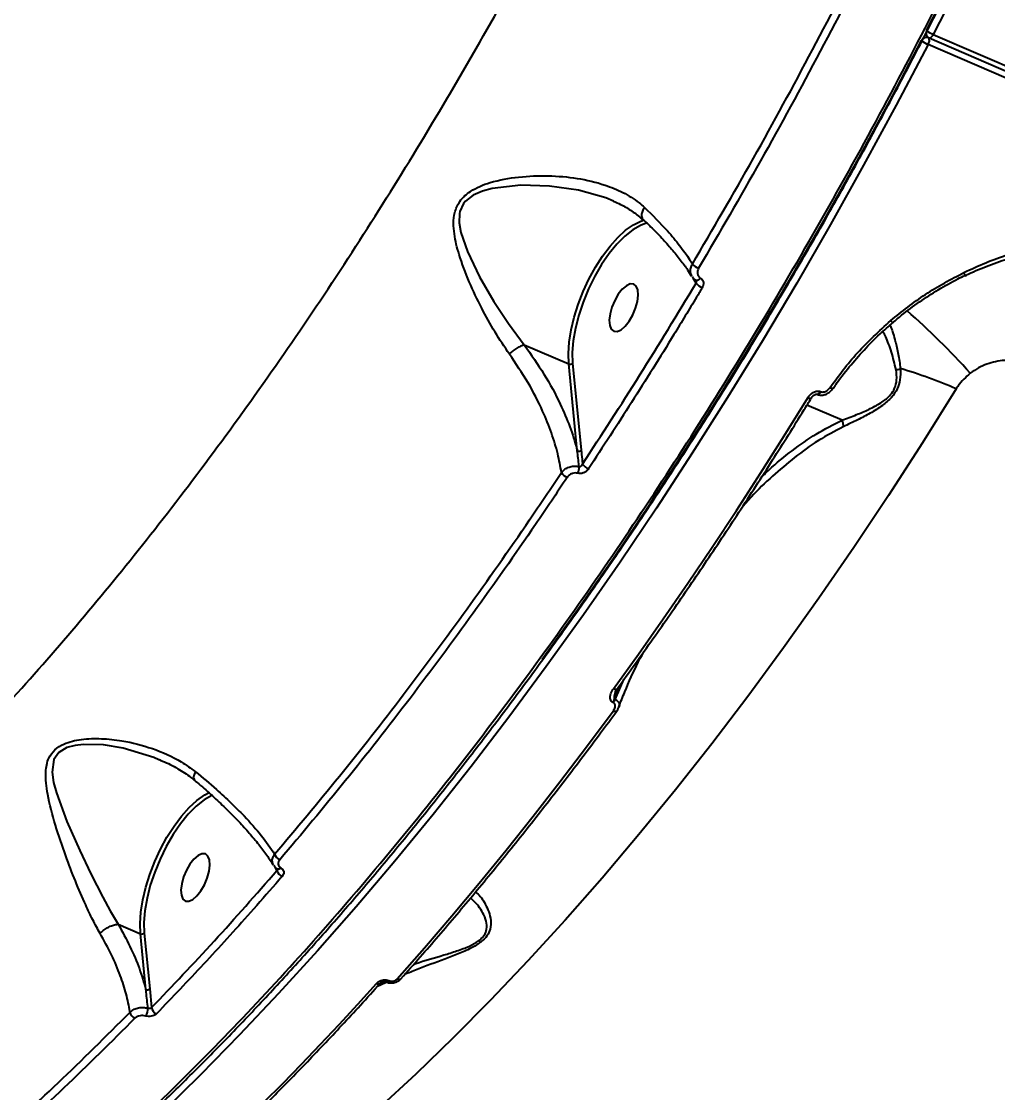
# Model space of a CAD drawing. Header units: millimetres. Extents: x -4153 to 4002, y -5023 to 3197.
# Drawn here: x -782.4 to -611, y -1971.5 to -1783.3 of the extents above; entities that cross this region are included whole.
import ezdxf

# ---------------------------------------------------------------- set-up
doc = ezdxf.new("R2010")
doc.units = ezdxf.units.MM
for name, color, linetype in [('DIKOM_ОБЪЕКТ', 7, 'Continuous'), ('DIKOM_РАЗМЕР_ЗОНА', 7, 'Continuous'), ('DIKOM_РАЗМЕР_ОБЪЕКТА', 7, 'Continuous')]:
    doc.layers.add(name, color=color, linetype=linetype)
doc.styles.add('style1', font='arialbd.ttf', dxfattribs={"width": 0.8})
doc.dimstyles.new('1-50', dxfattribs={"dimtxt": 300, "dimasz": 200, "dimexe": 100, "dimexo": 0, "dimgap": 100, "dimtad": 1, "dimtxsty": 'style1', "dimcen": 200, "dimclrd": 7, "dimclre": 7, "dimclrt": 7, "dimadec": 1, "dimazin": 2, "dimtfac": 1, "dimtmove": 0, "dimatfit": 2, "dimfxl": 0, "dimlwd": 25, "dimlwe": 18, "dimarcsym": 0})

# ---------------------------------------------------------------- blocks, each defined once
blk = doc.blocks.new('*D9')
at = {"layer": 'Defpoints', "color": 0, "transparency": 16777216}
for p in [(2370.19, 1747.32), (-2106.31, -2974.61), (1195.51, -2974.61)]:
    blk.add_point(p, dxfattribs=at)
at = {"layer": 'DIKOM_РАЗМЕР_ОБЪЕКТА', "color": 7, "lineweight": 18, "transparency": 16777216}
for p, q in [((2370.19, 1747.32), (-2206.31, 1747.32)), ((1195.51, -2974.61), (-2206.31, -2974.61))]:
    blk.add_line(p, q, dxfattribs=at)
at = {"layer": 'DIKOM_РАЗМЕР_ОБЪЕКТА', "color": 7, "lineweight": 25, "transparency": 16777216}
blk.add_line((-2106.31, 1547.32), (-2106.31, -2774.61), dxfattribs=at)
at = {"layer": 'DIKOM_РАЗМЕР_ОБЪЕКТА', "color": 7, "transparency": 16777216}
for points in [[(-2139.64, 1547.32), (-2072.98, 1547.32), (-2106.31, 1747.32)], [(-2139.64, -2774.61), (-2072.98, -2774.61), (-2106.31, -2974.61)]]:
    blk.add_solid(points, dxfattribs=at)
at = {"layer": 'DIKOM_РАЗМЕР_ОБЪЕКТА', "color": 7, "transparency": 16777216, "insert": (-2359.48, -612.26), "char_height": 300, "attachment_point": 5, "rotation": 90, "style": 'style1'}
blk.add_mtext('{\\fArial|b0|i0|c204|p34;4700}', dxfattribs=at)
blk = doc.blocks.new('*D10')
at = {"layer": 'Defpoints', "color": 0, "transparency": 16777216}
for p in [(4001.69, -909.96), (-3216.31, -1859.46), (4001.69, -4923)]:
    blk.add_point(p, dxfattribs=at)
at = {"layer": 'DIKOM_РАЗМЕР_ЗОНА', "color": 7, "lineweight": 18, "transparency": 16777216}
for p, q in [((4001.69, -909.96), (4001.69, -5023)), ((-3216.31, -1859.46), (-3216.31, -5023))]:
    blk.add_line(p, q, dxfattribs=at)
at = {"layer": 'DIKOM_РАЗМЕР_ЗОНА', "color": 7, "lineweight": 25, "transparency": 16777216}
blk.add_line((-3016.31, -4923), (3801.69, -4923), dxfattribs=at)
at = {"layer": 'DIKOM_РАЗМЕР_ЗОНА', "color": 7, "transparency": 16777216}
for points in [[(-3016.31, -4889.67), (-3016.31, -4956.33), (-3216.31, -4923)], [(3801.69, -4889.67), (3801.69, -4956.33), (4001.69, -4923)]]:
    blk.add_solid(points, dxfattribs=at)
at = {"layer": 'DIKOM_РАЗМЕР_ЗОНА', "color": 7, "transparency": 16777216, "insert": (392.69, -4669.83), "char_height": 300, "attachment_point": 5, "style": 'style1'}
blk.add_mtext('{\\fArial|b0|i0|c204|p34;7200}', dxfattribs=at)
blk = doc.blocks.new('*D11')
at = {"layer": 'Defpoints', "color": 0, "transparency": 16777216}
for p in [(2631.36, 3197.31), (-3702.81, -4429.79), (2071.05, -4429.79)]:
    blk.add_point(p, dxfattribs=at)
at = {"layer": 'DIKOM_РАЗМЕР_ЗОНА', "color": 7, "lineweight": 18, "transparency": 16777216}
for p, q in [((2631.36, 3197.31), (-3802.81, 3197.31)), ((2071.05, -4429.79), (-3802.81, -4429.79))]:
    blk.add_line(p, q, dxfattribs=at)
at = {"layer": 'DIKOM_РАЗМЕР_ЗОНА', "color": 7, "lineweight": 25, "transparency": 16777216}
blk.add_line((-3702.81, 2997.31), (-3702.81, -4229.79), dxfattribs=at)
at = {"layer": 'DIKOM_РАЗМЕР_ЗОНА', "color": 7, "transparency": 16777216}
for points in [[(-3736.14, 2997.31), (-3669.48, 2997.31), (-3702.81, 3197.31)], [(-3736.14, -4229.79), (-3669.48, -4229.79), (-3702.81, -4429.79)]]:
    blk.add_solid(points, dxfattribs=at)
at = {"layer": 'DIKOM_РАЗМЕР_ЗОНА', "color": 7, "transparency": 16777216, "insert": (-3955.98, -616.24), "char_height": 300, "attachment_point": 5, "rotation": 90, "style": 'style1'}
blk.add_mtext('{\\fArial|b0|i0|c204|p34;7600}', dxfattribs=at)
blk = doc.blocks.new('*D12')
at = {"layer": 'Defpoints', "color": 0, "transparency": 16777216}
for p in [(-1688.31, 690.56), (2486.69, 690.56), (-1688.31, -3442.2)]:
    blk.add_point(p, dxfattribs=at)
at = {"layer": 'DIKOM_РАЗМЕР_ОБЪЕКТА', "color": 7, "lineweight": 18, "transparency": 16777216}
for p, q in [((-1688.31, 690.56), (-1688.31, -3542.2)), ((2486.69, 690.56), (2486.69, -3542.2))]:
    blk.add_line(p, q, dxfattribs=at)
at = {"layer": 'DIKOM_РАЗМЕР_ОБЪЕКТА', "color": 7, "lineweight": 25, "transparency": 16777216}
blk.add_line((2286.69, -3442.2), (-1488.31, -3442.2), dxfattribs=at)
at = {"layer": 'DIKOM_РАЗМЕР_ОБЪЕКТА', "color": 7, "transparency": 16777216}
for points in [[(-1488.31, -3408.87), (-1488.31, -3475.54), (-1688.31, -3442.2)], [(2286.69, -3408.87), (2286.69, -3475.54), (2486.69, -3442.2)]]:
    blk.add_solid(points, dxfattribs=at)
at = {"layer": 'DIKOM_РАЗМЕР_ОБЪЕКТА', "color": 7, "transparency": 16777216, "insert": (399.19, -3189.03), "char_height": 300, "attachment_point": 5, "style": 'style1'}
blk.add_mtext('{\\fArial|b0|i0|c204|p34;4175}', dxfattribs=at)

msp = doc.modelspace()

# ---------------------------------------------------------------- linework, layer by layer
at = {"layer": 'DIKOM_ОБЪЕКТ', "color": 7, "linetype": 'Continuous'}
for p, q in [((-623.437, -1784.895), (-621.282, -1780.679)), ((-623.704, -1785.603), (-623.292, -1785.986)), ((-622.274, -1785.563), (-222.827, -1958.555)), ((-629.344, -1796.191), (-624.345, -1786.656)), ((-223.737, -1960.32), (-623.184, -1787.328)), ((-623.009, -1786.171), (-223.561, -1959.163)), ((-678.229, -1814.964), (-678.458, -1814.864)), ((-672.458, -1818.725), (-672.988, -1818.866)), ((-663.926, -1829.276), (-664.416, -1828.372)), ((-694.097, -1840.076), (-686.301, -1843.452)), ((-684.793, -1858.716), (-686.301, -1843.452)), ((-685.608, -1843.324), (-684.1, -1858.587)), ((-639.882, -1847.75), (-639.887, -1847.759)), ((-642.73, -1848.775), (-642.658, -1848.806)), ((-642.073, -1848.303), (-642, -1848.335)), ((-638.298, -1853.347), (-644.458, -1850.679)), ((-678.149, -1902.406), (-676.592, -1898.882)), ((-677.466, -1900.095), (-678.25, -1902.363)), ((-677.801, -1900.559), (-677.806, -1900.567)), ((-678.25, -1902.363), (-678.149, -1902.406)), ((-678.439, -1902.968), (-678.539, -1902.925)), ((-757.971, -1913.152), (-758.254, -1913.014)), ((-737.534, -1932.459), (-737.925, -1931.737)), ((-765.407, -1941.888), (-761.517, -1943.573)), ((-760.549, -1953.37), (-761.517, -1943.573)), ((-760.825, -1943.444), (-759.857, -1953.242)), ((-759.857, -1953.242), (-759.553, -1956.54)), ((-719.247, -1952.517), (-719.981, -1952.92)), ((-718.371, -1952.117), (-719.247, -1952.517)), ((-718.386, -1952.038), (-718.359, -1952.05)), ((-717.909, -1951.813), (-717.881, -1951.824))]:
    msp.add_line(p, q, dxfattribs=at)
at = {"layer": 'DIKOM_ОБЪЕКТ', "color": 7, "linetype": 'Continuous', "flags": 128}
for points in [[(-573.729, -1674.22), (-577.926, -1685.581), (-582.279, -1696.918), (-586.785, -1708.22), (-591.44, -1719.477), (-596.241, -1730.681), (-601.182, -1741.821), (-606.26, -1752.889), (-611.472, -1763.874), (-616.811, -1774.769), (-622.274, -1785.563)], [(-623.009, -1786.171), (-622.991, -1786.177), (-622.902, -1786.186), (-622.802, -1786.158), (-622.694, -1786.095), (-622.584, -1786.001), (-622.474, -1785.877), (-622.369, -1785.729), (-622.274, -1785.563)], [(-623.184, -1787.328), (-628.786, -1797.993), (-634.501, -1808.539), (-640.325, -1818.955), (-646.254, -1829.235), (-652.281, -1839.367), (-658.402, -1849.345), (-664.612, -1859.16), (-670.905, -1868.803), (-677.277, -1878.267), (-683.721, -1887.543), (-690.233, -1896.624), (-696.807, -1905.501), (-703.437, -1914.168), (-710.118, -1922.618), (-716.845, -1930.842), (-723.611, -1938.834), (-730.41, -1946.588), (-737.238, -1954.097), (-744.088, -1961.354), (-750.955, -1968.354), (-757.833, -1975.09)], [(-690.973, -1895.335), (-684.737, -1886.633), (-678.308, -1877.379), (-671.952, -1867.938), (-665.673, -1858.318), (-659.478, -1848.527), (-653.372, -1838.572), (-647.359, -1828.464), (-641.445, -1818.209), (-635.635, -1807.817), (-629.933, -1797.297), (-629.344, -1796.191)], [(-678.458, -1814.864), (-679.764, -1814.296), (-684.594, -1812.945), (-689.675, -1812.213), (-694.708, -1812.05), (-699.718, -1812.631), (-701.433, -1813.094), (-703.047, -1813.8), (-704.425, -1814.861), (-704.756, -1815.268), (-705.396, -1816.646), (-705.473, -1816.995), (-705.531, -1818.683), (-705.235, -1820.367), (-704.098, -1823.682), (-701.951, -1828.132), (-699.419, -1832.475), (-696.859, -1836.374), (-694.107, -1840.071), (-694.105, -1840.074), (-694.105, -1840.074)], [(-686.301, -1843.452), (-686.361, -1841.628), (-686.219, -1839.626), (-685.878, -1837.488), (-685.346, -1835.261), (-684.634, -1832.995), (-683.757, -1830.736), (-682.734, -1828.536), (-681.589, -1826.44), (-680.344, -1824.496), (-679.029, -1822.745), (-677.67, -1821.224), (-676.298, -1819.968), (-674.942, -1819.003), (-673.632, -1818.35), (-672.975, -1818.138)], [(-672.988, -1818.866), (-673.67, -1819.129), (-675.028, -1819.897), (-676.425, -1820.995), (-677.828, -1822.397), (-679.201, -1824.069), (-680.512, -1825.971), (-681.73, -1828.056), (-682.825, -1830.275), (-683.77, -1832.573), (-684.543, -1834.895), (-685.124, -1837.186), (-685.501, -1839.389), (-685.664, -1841.451), (-685.608, -1843.324)], [(-663.159, -1828.362), (-663.286, -1828.507), (-663.419, -1828.63), (-663.552, -1828.725), (-663.68, -1828.787), (-663.798, -1828.816), (-663.901, -1828.809), (-663.964, -1828.782)], [(-674.886, -1829.428), (-675.476, -1829.401), (-676.16, -1829.711), (-676.883, -1830.335), (-677.585, -1831.221), (-678.211, -1832.297), (-678.709, -1833.477), (-679.039, -1834.665), (-679.174, -1835.764), (-679.103, -1836.685), (-678.833, -1837.355), (-678.385, -1837.718), (-677.794, -1837.746), (-677.11, -1837.435), (-676.388, -1836.812), (-675.685, -1835.926), (-675.06, -1834.849), (-674.562, -1833.669), (-674.232, -1832.482), (-674.097, -1831.383), (-674.167, -1830.461), (-674.438, -1829.791), (-674.886, -1829.428)], [(-618.259, -1847.837), (-624.157, -1857.291), (-630.141, -1866.576), (-636.206, -1875.684), (-642.346, -1884.605), (-648.555, -1893.333), (-654.828, -1901.858), (-661.159, -1910.173), (-667.54, -1918.27), (-673.968, -1926.142), (-680.436, -1933.781), (-686.938, -1941.18), (-693.467, -1948.332), (-700.018, -1955.23), (-706.585, -1961.869), (-713.161, -1968.242), (-719.74, -1974.342)], [(-639.887, -1847.759), (-639.916, -1847.781), (-639.978, -1847.792), (-640.065, -1847.782), (-640.176, -1847.751), (-640.304, -1847.701), (-640.447, -1847.632)], [(-678.438, -1900.551), (-674.055, -1894.451), (-669.702, -1888.263), (-665.381, -1881.987), (-661.092, -1875.627), (-656.839, -1869.185), (-652.622, -1862.663), (-648.443, -1856.064), (-644.304, -1849.391)], [(-644.304, -1849.391), (-644.148, -1849.452), (-644.008, -1849.493), (-643.889, -1849.513), (-643.796, -1849.511), (-643.733, -1849.488), (-643.71, -1849.464)], [(-642.73, -1848.775), (-642.68, -1848.789), (-642.541, -1848.769), (-642.384, -1848.676), (-642.224, -1848.516), (-642.073, -1848.303)], [(-642.658, -1848.806), (-642.608, -1848.82), (-642.469, -1848.8), (-642.312, -1848.707), (-642.152, -1848.547), (-642, -1848.335)], [(-677.806, -1900.567), (-677.831, -1900.594), (-677.907, -1900.636), (-678.01, -1900.653), (-678.136, -1900.644), (-678.281, -1900.61), (-678.438, -1900.551)], [(-716.417, -1951.499), (-711.606, -1946.02), (-706.811, -1940.422), (-702.035, -1934.706), (-697.28, -1928.874), (-692.547, -1922.93), (-687.838, -1916.875), (-683.155, -1910.713), (-678.502, -1904.446)], [(-677.867, -1904.459), (-677.907, -1904.498), (-677.986, -1904.534), (-678.089, -1904.547), (-678.212, -1904.537), (-678.351, -1904.502), (-678.502, -1904.446)], [(-758.254, -1913.014), (-759.15, -1912.576), (-764.523, -1910.969), (-767.996, -1910.399), (-771.479, -1910.304), (-772.985, -1910.477), (-774.404, -1910.859), (-775.84, -1911.699), (-776.714, -1912.961), (-776.998, -1915.165), (-776.742, -1916.979), (-776.256, -1918.819), (-774.429, -1923.828), (-772.156, -1928.966), (-770.207, -1933.066), (-768.134, -1937.132), (-766.795, -1939.57), (-765.414, -1941.885), (-765.413, -1941.887), (-765.413, -1941.887)], [(-761.517, -1943.573), (-761.578, -1941.756), (-761.438, -1939.761), (-761.1, -1937.632), (-760.572, -1935.415), (-759.865, -1933.156), (-758.994, -1930.905), (-757.978, -1928.711), (-756.84, -1926.62), (-755.603, -1924.677), (-754.294, -1922.925), (-752.941, -1921.4), (-751.574, -1920.137), (-750.221, -1919.162), (-749.451, -1918.735)], [(-748.812, -1919.216), (-748.949, -1919.278), (-750.305, -1920.059), (-751.698, -1921.166), (-753.095, -1922.574), (-754.461, -1924.249), (-755.766, -1926.15), (-756.976, -1928.232), (-758.063, -1930.445), (-759.002, -1932.736), (-759.769, -1935.05), (-760.346, -1937.331), (-760.719, -1939.525), (-760.88, -1941.579), (-760.825, -1943.444)], [(-750.102, -1929.549), (-750.693, -1929.521), (-751.377, -1929.832), (-752.099, -1930.455), (-752.802, -1931.341), (-753.427, -1932.417), (-753.925, -1933.597), (-754.255, -1934.785), (-754.39, -1935.884), (-754.32, -1936.806), (-754.049, -1937.475), (-753.601, -1937.839), (-753.011, -1937.866), (-752.327, -1937.556), (-751.605, -1936.932), (-750.902, -1936.046), (-750.277, -1934.97), (-749.778, -1933.79), (-749.448, -1932.602), (-749.313, -1931.503), (-749.384, -1930.581), (-749.654, -1929.912), (-750.102, -1929.549)], [(-736.822, -1932.018), (-736.93, -1932.104), (-737.038, -1932.17), (-737.143, -1932.215), (-737.241, -1932.237), (-737.331, -1932.237), (-737.411, -1932.214), (-737.432, -1932.202)], [(-746.444, -1979.678), (-743.133, -1976.465), (-739.824, -1973.19), (-736.518, -1969.855), (-733.215, -1966.459), (-729.916, -1963.003), (-726.621, -1959.488), (-723.332, -1955.915), (-720.048, -1952.284)]]:
    msp.add_lwpolyline(points, dxfattribs=at)
at = {"layer": 'DIKOM_ОБЪЕКТ', "color": 7, "linetype": 'Continuous'}
for centre, radius, start, end in [((-622.643, -1785.345), 0.912, 150.48593, 224.6574), ((-620.313, -1780.8), 5.151, 232.67185, 247.62092), ((-622.611, -1785.253), 1, 227.13963, 246.58356), ((-623.412, -1787.103), 1.034, 74.03576, 154.39452), ((-621.278, -1782.695), 5.01, 232.26278, 247.63812), ((-624.212, -1786.611), 1.253, 325.12826, 21.43586), ((-662.358, -1823.888), 2.987, 222.372, 247.76666), ((-617.635, -1827.853), 0.88, 357.39725, 32.60442), ((-661.791, -1827.456), 2.805, 220.43849, 248.17442), ((-713.881, -1932.974), 131.711, 41.85914, 48.6521), ((-628.651, -1835.024), 1.372, 216.14821, 237.43638), ((-686.052, -1842.86), 0.642, 247.19918, 313.73295), ((-629.187, -1841.644), 2.87, 277.6081, 293.51744), ((-650.265, -1920.538), 79.434, 66.23857, 73.75352), ((-684.544, -1858.124), 0.642, 247.20792, 313.76939), ((-682.011, -1859.849), 2.213, 212.711, 248.29361), ((-685.7, -1861.299), 2.255, 213.76567, 247.85616), ((-686.722, -1861.659), 2.249, 333.71012, 4.07477), ((-680.296, -1901.664), 2.162, 324.3288, 341.15007), ((-680.205, -1901.702), 2.173, 324.35745, 341.10281), ((-736.398, -1929.081), 1.614, 198.01969, 247.22098), ((-736.022, -1932.038), 1.569, 195.56606, 247.60871), ((-761.269, -1942.981), 0.642, 247.17846, 313.79885), ((-716.102, -1951.015), 0.577, 236.99172, 307.59932), ((-760.301, -1952.778), 0.642, 247.19908, 313.74009), ((-719.733, -1951.808), 0.571, 236.56579, 308.18225), ((-718.312, -1951.575), 0.469, 260.84795, 329.46073), ((-718.286, -1951.585), 0.471, 261.3429, 329.37413), ((-762.683, -1956.671), 2.498, 327.24617, 0.81361), ((-758.128, -1956.295), 1.446, 189.73528, 247.0087), ((-761.899, -1957.074), 1.461, 191.34332, 246.59686)]:
    msp.add_arc(centre, radius, start, end, dxfattribs=at)
for points, knots in [([(-899.424, -2046.968), (-896.636, -2046.982), (-890.117, -2047.013), (-879.383, -2045.587), (-867.344, -2042.912), (-855.077, -2038.977), (-842.647, -2033.874), (-830.099, -2027.657), (-817.23, -2020.228), (-804.071, -2011.559), (-790.662, -2001.652), (-777.298, -1990.724), (-764.025, -1978.837), (-750.883, -1966.073), (-737.658, -1952.223), (-724.395, -1937.288), (-711.139, -1921.297), (-698.334, -1904.796), (-686.011, -1887.894), (-674.185, -1870.701), (-662.514, -1852.734), (-651.044, -1834.021), (-639.816, -1814.605), (-628.928, -1794.642), (-618.422, -1774.183), (-608.33, -1753.29), (-598.626, -1731.89), (-589.361, -1710.037), (-580.58, -1687.798), (-572.474, -1665.662), (-565.057, -1643.704), (-558.324, -1621.989), (-552.167, -1600.167), (-546.629, -1578.307), (-541.761, -1556.495), (-537.858, -1536.459), (-535.849, -1523.867), (-534.96, -1518.299)], [0, 0, 0, 0, 0.0220395, 0.0515326, 0.0810497, 0.1105429, 0.1392036, 0.1678862, 0.1965469, 0.2260401, 0.2555572, 0.2850503, 0.3137108, 0.3423936, 0.3710543, 0.4005475, 0.4300646, 0.4595577, 0.4871865, 0.5148349, 0.5424636, 0.5708351, 0.5992283, 0.6276, 0.6562607, 0.6849435, 0.7136044, 0.7430974, 0.7726148, 0.8021078, 0.8307687, 0.8594514, 0.8881122, 0.9176053, 0.9471224, 0.9766157, 1, 1, 1, 1]), ([(-899.157, -2047.144), (-897.962, -2047.163), (-894.982, -2047.208), (-890.106, -2046.943), (-884.543, -2046.392), (-878.883, -2045.533), (-873.129, -2044.381), (-867.276, -2042.931), (-861.324, -2041.183), (-855.276, -2039.136), (-849.154, -2036.799), (-842.981, -2034.18), (-836.776, -2031.286), (-830.543, -2028.119), (-824.278, -2024.68), (-817.979, -2020.967), (-811.645, -2016.98), (-805.274, -2012.719), (-798.864, -2008.181), (-792.413, -2003.366), (-785.919, -1998.272), (-779.383, -1992.898), (-772.82, -1987.258), (-766.258, -1981.375), (-759.721, -1975.268), (-753.217, -1968.948), (-746.744, -1962.411), (-740.296, -1955.656), (-733.874, -1948.68), (-727.474, -1941.481), (-721.095, -1934.059), (-714.736, -1926.41), (-708.393, -1918.533), (-702.067, -1910.423), (-695.767, -1902.096), (-689.522, -1893.589), (-683.356, -1884.929), (-677.276, -1876.133), (-671.277, -1867.192), (-665.358, -1858.106), (-659.519, -1848.874), (-653.76, -1839.496), (-648.08, -1829.973), (-642.481, -1820.306), (-636.962, -1810.494), (-631.523, -1800.535), (-626.169, -1790.441), (-620.916, -1780.239), (-615.78, -1769.96), (-610.771, -1759.626), (-605.892, -1749.24), (-601.141, -1738.802), (-596.518, -1728.311), (-592.023, -1717.768), (-587.657, -1707.173), (-583.419, -1696.527), (-579.309, -1685.828), (-575.328, -1675.078), (-571.478, -1664.281), (-567.766, -1653.462), (-564.207, -1642.654), (-560.809, -1631.887), (-557.574, -1621.168), (-554.502, -1610.496), (-551.592, -1599.871), (-548.844, -1589.292), (-546.258, -1578.76), (-543.834, -1568.275), (-541.573, -1557.838), (-539.474, -1547.448), (-537.543, -1537.11), (-535.882, -1527.54), (-534.946, -1521.465), (-534.532, -1518.781)], [0, 0, 0, 0, 0.0094078, 0.0234759, 0.0375498, 0.05164, 0.065762, 0.0799313, 0.0941629, 0.1084719, 0.1228261, 0.1371271, 0.1513573, 0.1655336, 0.1796719, 0.1937881, 0.2078978, 0.2220155, 0.2361534, 0.2503267, 0.2645522, 0.2788451, 0.2932014, 0.3075358, 0.321785, 0.3359737, 0.3501178, 0.3642337, 0.3783369, 0.3924444, 0.406567, 0.4207203, 0.4349202, 0.4491831, 0.4635204, 0.4778593, 0.4920989, 0.5062929, 0.5204524, 0.5345892, 0.5487143, 0.5628397, 0.5769744, 0.5911282, 0.6053128, 0.6195396, 0.63382, 0.6481186, 0.6623743, 0.6765814, 0.690751, 0.7048946, 0.7190236, 0.7331495, 0.7472823, 0.7614308, 0.7756069, 0.7898213, 0.8040857, 0.8183882, 0.8326644, 0.8468851, 0.8610658, 0.8752171, 0.8893513, 0.9034788, 0.9176113, 0.9317564, 0.9459255, 0.9601292, 0.9743798, 0.9886797, 1, 1, 1, 1]), ([(-931.735, -1990.657), (-928.41, -1990.573), (-921.758, -1990.406), (-911.344, -1988.767), (-900.547, -1986.094), (-889.355, -1982.247), (-877.807, -1977.238), (-866.154, -1971.172), (-854.441, -1964.095), (-842.71, -1956.074), (-830.77, -1946.978), (-818.656, -1936.794), (-806.405, -1925.53), (-794.285, -1913.431), (-782.335, -1900.559), (-770.589, -1886.989), (-758.858, -1872.504), (-747.187, -1857.114), (-735.617, -1840.854), (-724.398, -1824.069), (-713.56, -1806.831), (-703.125, -1789.213), (-692.929, -1770.941), (-683.021, -1752.05), (-673.443, -1732.593), (-664.397, -1712.979), (-655.903, -1693.277), (-647.969, -1673.558), (-640.474, -1653.517), (-633.464, -1633.213), (-626.973, -1612.708), (-621.563, -1593.872), (-617.054, -1576.725), (-614.646, -1566.447), (-613.441, -1561.303)], [0, 0, 0, 0, 0.0311783, 0.062381, 0.0935595, 0.1256442, 0.1577551, 0.18984, 0.2210203, 0.2522245, 0.2834047, 0.31549, 0.3476011, 0.3796862, 0.4108893, 0.4421161, 0.473319, 0.5054258, 0.5375587, 0.5696653, 0.6009195, 0.6321981, 0.6634523, 0.6956102, 0.7277941, 0.7599519, 0.7912843, 0.8226405, 0.8539731, 0.8862091, 0.9184713, 0.9507073, 0.9753306, 1, 1, 1, 1]), ([(-664.565, -1825.902), (-660.967, -1819.733), (-653.771, -1807.395), (-643.379, -1788.24), (-633.276, -1768.677), (-626.874, -1755.303), (-623.673, -1748.616)], [0, 0, 0, 0, 0.2485983, 0.4971955, 0.7485976, 1, 1, 1, 1]), ([(-622.505, -1749.194), (-625.677, -1755.821), (-632.021, -1769.076), (-642.101, -1788.617), (-652.549, -1807.894), (-659.842, -1820.4), (-663.488, -1826.654)], [0, 0, 0, 0, 0.24859619, 0.49719341, 0.74859523, 1, 1, 1, 1]), ([(-696.719, -1841.721), (-697.573, -1840.453), (-699.305, -1837.882), (-701.661, -1833.578), (-703.831, -1829.012), (-705.495, -1824.654), (-706.363, -1821.206), (-706.569, -1818.738), (-706.379, -1816.769), (-705.488, -1814.71), (-703.8, -1813.192), (-701.905, -1812.208), (-699.1, -1811.208), (-695.039, -1810.494), (-689.884, -1810.298), (-684.752, -1810.745), (-680.34, -1811.773), (-676.708, -1813.274), (-674.448, -1814.672), (-673.318, -1815.673), (-673.011, -1815.945)], [0, 0, 0, 0, 0.0704049, 0.1427057, 0.2195608, 0.297967, 0.3555941, 0.3848657, 0.4149651, 0.4491203, 0.4886806, 0.517261, 0.5465205, 0.6240204, 0.7036992, 0.7828109, 0.8640021, 0.9204666, 0.9784131, 1, 1, 1, 1]), ([(-678.458, -1814.863), (-678.028, -1815.045), (-676.864, -1815.54), (-675.21, -1816.583), (-673.944, -1817.476), (-673.42, -1818.035), (-673.383, -1818.074)], [0, 0, 0, 0, 0.2218729, 0.6005438, 0.9718655, 1, 1, 1, 1]), ([(-673.011, -1815.945), (-673.035, -1815.983), (-673.14, -1816.147), (-673.347, -1816.544), (-673.523, -1817.111), (-673.523, -1817.67), (-673.35, -1817.894), (-673.269, -1818)], [0, 0, 0, 0, 0.0459625, 0.2011988, 0.4774052, 0.753572, 1, 1, 1, 1]), ([(-673.011, -1815.945), (-671.599, -1817.34), (-669.272, -1819.638), (-666.756, -1822.673), (-665.372, -1824.59), (-664.729, -1825.635), (-664.565, -1825.902)], [0, 0, 0, 0, 0.3957788, 0.6516323, 0.9109919, 1, 1, 1, 1]), ([(-673.292, -1818.021), (-672.824, -1818.462), (-671.631, -1819.585), (-669.931, -1821.35), (-668.181, -1823.301), (-666.672, -1825.169), (-665.502, -1826.767), (-664.949, -1827.678), (-664.725, -1828.047)], [0, 0, 0, 0, 0.1208603, 0.308164, 0.4962895, 0.6846178, 0.8721992, 1, 1, 1, 1]), ([(-616.893, -1827.379), (-615.622, -1826.789), (-613.081, -1825.61), (-609.153, -1824.205), (-605.135, -1823.076), (-601.038, -1822.242), (-598.279, -1821.965), (-596.899, -1821.827)], [0, 0, 0, 0, 0.1978352, 0.3954961, 0.5931669, 0.7965852, 1, 1, 1, 1]), ([(-616.71, -1827.986), (-616.516, -1827.886), (-615.146, -1827.184), (-612.498, -1826.11), (-608.784, -1824.794), (-604.993, -1823.755), (-601.173, -1823.019), (-598.523, -1822.625), (-597.164, -1822.564), (-597.074, -1822.56)], [0, 0, 0, 0, 0.0313372, 0.2207344, 0.4114302, 0.6029613, 0.7948408, 0.9863718, 1, 1, 1, 1]), ([(-664.675, -1828.026), (-664.766, -1827.816), (-664.953, -1827.387), (-664.917, -1826.624), (-664.682, -1826.142), (-664.565, -1825.902)], [0, 0, 0, 0, 0.3225201, 0.6611773, 1, 1, 1, 1]), ([(-663.488, -1826.654), (-663.558, -1826.801), (-663.698, -1827.095), (-663.706, -1827.565), (-663.56, -1827.988), (-663.339, -1828.24), (-663.187, -1828.343), (-663.159, -1828.362)], [0, 0, 0, 0, 0.2363322, 0.4725869, 0.7091649, 0.9458972, 1, 1, 1, 1]), ([(-629.758, -1835.833), (-627.768, -1834.238), (-623.74, -1831.009), (-619.193, -1828.598), (-616.893, -1827.379)], [0, 0, 0, 0, 0.4941651, 1, 1, 1, 1]), ([(-683.872, -1861.045), (-680.495, -1855.863), (-673.732, -1845.489), (-667.197, -1834.684), (-663.926, -1829.276)], [0, 0, 0, 0, 0.499451, 1, 1, 1, 1]), ([(-664.593, -1828.111), (-664.562, -1828.179), (-664.432, -1828.463), (-664.16, -1828.635), (-663.953, -1828.766)], [0, 0, 0, 0, 0.2391817, 1, 1, 1, 1]), ([(-663.97, -1828.782), (-663.949, -1828.792), (-663.92, -1828.805), (-663.917, -1828.836), (-663.917, -1828.845)], [0, 0, 0, 0, 0.731333, 1, 1, 1, 1]), ([(-663.926, -1829.276), (-663.904, -1829.225), (-663.86, -1829.124), (-663.857, -1828.969), (-663.895, -1828.882), (-663.912, -1828.843)], [0, 0, 0, 0, 0.3511345, 0.7017376, 1, 1, 1, 1]), ([(-663.159, -1828.362), (-663.131, -1828.381), (-662.98, -1828.482), (-662.76, -1828.733), (-662.614, -1829.154), (-662.623, -1829.621), (-662.764, -1829.914), (-662.834, -1830.061)], [0, 0, 0, 0, 0.0535685, 0.289805, 0.5263944, 0.7631274, 1, 1, 1, 1]), ([(-629.368, -1836.206), (-628.865, -1835.77), (-627.375, -1834.479), (-624.714, -1832.534), (-621.409, -1830.392), (-618.733, -1828.862), (-617.145, -1828.11), (-616.741, -1827.919)], [0, 0, 0, 0, 0.1319361, 0.3904712, 0.6502132, 0.910961, 1, 1, 1, 1]), ([(-662.834, -1830.061), (-663.165, -1830.613), (-664.818, -1833.377), (-668.929, -1840.15), (-675.236, -1850.278), (-680.297, -1858.028), (-682.829, -1861.905)], [0, 0, 0, 0, 0.0507658, 0.2538446, 0.626695, 1, 1, 1, 1]), ([(-640.447, -1847.632), (-638.896, -1845.54), (-635.756, -1841.303), (-631.774, -1837.672), (-629.758, -1835.833)], [0, 0, 0, 0, 0.493795, 1, 1, 1, 1]), ([(-639.851, -1847.767), (-639.706, -1847.546), (-638.851, -1846.245), (-637.055, -1843.972), (-634.463, -1840.988), (-631.898, -1838.382), (-630.129, -1836.857), (-629.369, -1836.202)], [0, 0, 0, 0, 0.0518104, 0.3048637, 0.5577467, 0.8100477, 1, 1, 1, 1]), ([(-629.876, -1836.649), (-629.825, -1836.765), (-629.503, -1837.487), (-629.007, -1839.219), (-628.384, -1841.651), (-628.156, -1843.397), (-628.042, -1844.276)], [0, 0, 0, 0, 0.07066451, 0.4434255, 0.71977438, 1, 1, 1, 1]), ([(-628.807, -1844.489), (-629.063, -1843.423), (-629.581, -1841.265), (-630.442, -1839.045), (-630.949, -1838.046), (-631.107, -1837.736)], [0, 0, 0, 0, 0.4023686, 0.8140437, 1, 1, 1, 1]), ([(-696.719, -1841.721), (-696.686, -1841.69), (-696.48, -1841.495), (-696.029, -1841.12), (-695.35, -1840.651), (-694.659, -1840.264), (-694.289, -1840.138), (-694.105, -1840.074)], [0, 0, 0, 0, 0.0428847, 0.2679891, 0.5119818, 0.7559975, 1, 1, 1, 1]), ([(-694.105, -1840.074), (-694.104, -1840.074), (-694.102, -1840.074), (-694.099, -1840.075), (-694.097, -1840.076)], [0, 0, 0, 0, 0.4133081, 1, 1, 1, 1]), ([(-694.097, -1840.076), (-692.899, -1841.789), (-690.474, -1845.253), (-687.899, -1850.112), (-686.04, -1854.511), (-685.179, -1857.215), (-684.822, -1858.603), (-684.793, -1858.716)], [0, 0, 0, 0, 0.2754305, 0.55708, 0.767798, 0.9811388, 1, 1, 1, 1]), ([(-687.575, -1862.552), (-687.767, -1861.456), (-688.166, -1859.181), (-689.275, -1855.55), (-690.955, -1851.377), (-693.333, -1846.712), (-695.582, -1843.397), (-696.719, -1841.721)], [0, 0, 0, 0, 0.1665428, 0.3455489, 0.5267575, 0.7607848, 1, 1, 1, 1]), ([(-628.042, -1844.276), (-628.026, -1844.928), (-627.999, -1846.063), (-628.523, -1847.848), (-629.603, -1849.449), (-631.303, -1850.892), (-633.345, -1852.155), (-635.683, -1853.35), (-637.246, -1854.093), (-638.091, -1854.495)], [0, 0, 0, 0, 0.1507821, 0.2625323, 0.3758124, 0.5043421, 0.6598403, 0.8160156, 1, 1, 1, 1]), ([(-605.247, -1843.643), (-606.215, -1843.326), (-608.131, -1842.698), (-611.325, -1842.912), (-613.949, -1843.803), (-615.301, -1844.746), (-615.784, -1845.083)], [0, 0, 0, 0, 0.2885643, 0.57163, 0.8470367, 1, 1, 1, 1]), ([(-638.298, -1853.347), (-637.454, -1853.024), (-635.911, -1852.435), (-633.605, -1851.475), (-631.617, -1850.435), (-630.068, -1849.268), (-629.35, -1848.304), (-628.891, -1847.373), (-628.596, -1846.107), (-628.729, -1845.085), (-628.807, -1844.489)], [0, 0, 0, 0, 0.1920777, 0.3511801, 0.5094934, 0.634437, 0.7186513, 0.7420883, 0.8495964, 1, 1, 1, 1]), ([(-615.784, -1845.083), (-616.552, -1845.782), (-617.399, -1846.553), (-618.085, -1847.56), (-618.2, -1847.743), (-618.259, -1847.837)], [0, 0, 0, 0, 0.8217535, 0.9078492, 1, 1, 1, 1]), ([(-642.65, -1848.79), (-642.51, -1848.846), (-642.19, -1848.971), (-641.622, -1848.945), (-640.997, -1848.75), (-640.371, -1848.358), (-640.056, -1847.958), (-639.894, -1847.753)], [0, 0, 0, 0, 0.14285447, 0.32450838, 0.52243514, 0.75453596, 1, 1, 1, 1]), ([(-642, -1848.335), (-641.945, -1848.354), (-641.804, -1848.402), (-641.521, -1848.393), (-641.151, -1848.274), (-640.757, -1848.018), (-640.551, -1847.762), (-640.447, -1847.632)], [0, 0, 0, 0, 0.1033248, 0.2624272, 0.4611936, 0.728239, 1, 1, 1, 1]), ([(-677.806, -1900.567), (-676.724, -1899.07), (-673.585, -1894.727), (-668.434, -1887.404), (-662.377, -1878.546), (-656.389, -1869.522), (-650.577, -1860.502), (-646.367, -1853.783), (-644.124, -1850.136), (-643.71, -1849.464)], [0, 0, 0, 0, 0.0925255, 0.2683385, 0.4441511, 0.6199601, 0.7957664, 0.9623135, 1, 1, 1, 1]), ([(-644.304, -1849.391), (-644.189, -1849.226), (-643.937, -1848.869), (-643.427, -1848.469), (-642.9, -1848.249), (-642.441, -1848.191), (-642.195, -1848.266), (-642.073, -1848.303)], [0, 0, 0, 0, 0.2267794, 0.4920126, 0.6959788, 0.8477662, 1, 1, 1, 1]), ([(-643.707, -1849.464), (-643.702, -1849.454), (-643.622, -1849.302), (-643.413, -1849.078), (-643.125, -1848.875), (-642.935, -1848.797), (-642.828, -1848.774), (-642.764, -1848.77), (-642.734, -1848.774), (-642.732, -1848.775), (-642.73, -1848.775)], [0, 0, 0, 0, 0.0265556, 0.4128883, 0.6416692, 0.7690159, 0.8436551, 0.8947379, 0.9471337, 1, 1, 1, 1]), ([(-652.444, -1863.355), (-651.996, -1862.917), (-650.284, -1861.24), (-647.09, -1858.665), (-642.856, -1855.651), (-639.819, -1854.121), (-638.293, -1853.352)], [0, 0, 0, 0, 0.106101, 0.4053914, 0.7011492, 1, 1, 1, 1]), ([(-638.293, -1853.352), (-638.293, -1853.351), (-638.294, -1853.349), (-638.296, -1853.348), (-638.298, -1853.347), (-638.298, -1853.347)], [0, 0, 0, 0, 0.2978036, 0.6598843, 1, 1, 1, 1]), ([(-638.293, -1853.352), (-638.231, -1853.558), (-638.118, -1853.932), (-638.085, -1854.302), (-638.09, -1854.465), (-638.091, -1854.495)], [0, 0, 0, 0, 0.4995089, 0.9072616, 1, 1, 1, 1]), ([(-638.091, -1854.495), (-639.562, -1855.27), (-642.52, -1856.829), (-646.649, -1859.821), (-650.549, -1863.166), (-653.719, -1866.148), (-655.426, -1868.192), (-656.015, -1868.897)], [0, 0, 0, 0, 0.2198459, 0.4423282, 0.6629179, 0.8835798, 1, 1, 1, 1]), ([(-684.479, -1861.5), (-684.485, -1861.44), (-684.58, -1860.514), (-684.69, -1859.585), (-684.793, -1858.716)], [0, 0, 0, 0, 0.06464536, 1, 1, 1, 1]), ([(-684.1, -1858.587), (-684.05, -1859.118), (-683.972, -1859.936), (-683.898, -1860.757), (-683.872, -1861.045)], [0, 0, 0, 0, 0.6494663, 1, 1, 1, 1]), ([(-684.479, -1861.5), (-684.434, -1861.504), (-684.383, -1861.51), (-684.277, -1861.488), (-684.159, -1861.434), (-684.014, -1861.3), (-683.922, -1861.16), (-683.883, -1861.069), (-683.872, -1861.045)], [0, 0, 0, 0, 0.1723118, 0.198659, 0.4119346, 0.6483239, 0.9085763, 1, 1, 1, 1]), ([(-737.933, -1929.58), (-734.138, -1925.064), (-726.548, -1916.033), (-715.279, -1901.619), (-704.126, -1886.584), (-694.894, -1873.464), (-689.431, -1865.319), (-687.575, -1862.552)], [0, 0, 0, 0, 0.2203095, 0.44062, 0.6630825, 0.8855428, 1, 1, 1, 1]), ([(-687.575, -1862.552), (-687.519, -1862.485), (-687.304, -1862.22), (-686.807, -1861.829), (-686.051, -1861.503), (-685.235, -1861.366), (-684.731, -1861.455), (-684.479, -1861.5)], [0, 0, 0, 0, 0.081152, 0.3161109, 0.5445904, 0.7717807, 1, 1, 1, 1]), ([(-684.706, -1862.656), (-684.857, -1862.629), (-685.161, -1862.575), (-685.649, -1862.676), (-686.099, -1862.901), (-686.391, -1863.165), (-686.517, -1863.342), (-686.55, -1863.388)], [0, 0, 0, 0, 0.2257079, 0.4513796, 0.6802438, 0.9175931, 1, 1, 1, 1]), ([(-682.829, -1861.905), (-682.862, -1861.952), (-682.991, -1862.134), (-683.291, -1862.405), (-683.749, -1862.634), (-684.245, -1862.737), (-684.552, -1862.683), (-684.706, -1862.656)], [0, 0, 0, 0, 0.082521, 0.3216881, 0.5513284, 0.7755876, 1, 1, 1, 1]), ([(-686.55, -1863.388), (-688.41, -1866.161), (-693.851, -1874.273), (-703.032, -1887.323), (-714.172, -1902.352), (-725.501, -1916.856), (-733.182, -1925.998), (-737.023, -1930.569)], [0, 0, 0, 0, 0.1144547, 0.3347642, 0.5550756, 0.777538, 1, 1, 1, 1]), ([(-677.512, -1903.731), (-677.163, -1902.843), (-676.114, -1900.175), (-674.639, -1896.934), (-673.441, -1894.635), (-673.118, -1894.015)], [0, 0, 0, 0, 0.2670211, 0.8023352, 1, 1, 1, 1]), ([(-678.539, -1902.925), (-678.616, -1902.883), (-678.785, -1902.789), (-678.966, -1902.518), (-679.052, -1902.115), (-678.964, -1901.467), (-678.706, -1900.929), (-678.468, -1900.593), (-678.438, -1900.551)], [0, 0, 0, 0, 0.0928108, 0.2061725, 0.369291, 0.572384, 0.9471136, 1, 1, 1, 1]), ([(-678.123, -1901.168), (-678.106, -1901.114), (-678.047, -1900.921), (-677.894, -1900.718), (-677.783, -1900.573)], [0, 0, 0, 0, 0.2836204, 1, 1, 1, 1]), ([(-678.119, -1901.166), (-678.145, -1901.229), (-678.232, -1901.438), (-678.307, -1901.764), (-678.353, -1902.081), (-678.333, -1902.261), (-678.291, -1902.334), (-678.266, -1902.355), (-678.252, -1902.362), (-678.25, -1902.363)], [0, 0, 0, 0, 0.1573696, 0.5286331, 0.7833393, 0.9178276, 0.9589734, 0.9935442, 1, 1, 1, 1]), ([(-678.149, -1902.406), (-678.053, -1902.458), (-677.842, -1902.571), (-677.58, -1902.821), (-677.412, -1903.149), (-677.365, -1903.477), (-677.466, -1903.666), (-677.503, -1903.735)], [0, 0, 0, 0, 0.158523, 0.3458659, 0.5884345, 0.8501716, 1, 1, 1, 1]), ([(-715.751, -1951.472), (-714.622, -1950.196), (-711.347, -1946.494), (-705.948, -1940.202), (-699.57, -1932.531), (-693.229, -1924.653), (-686.933, -1916.577), (-681.818, -1909.817), (-678.808, -1905.735), (-677.867, -1904.459)], [0, 0, 0, 0, 0.0879863, 0.2551881, 0.4223883, 0.5895866, 0.7567731, 0.9239564, 1, 1, 1, 1]), ([(-678.502, -1904.446), (-678.364, -1904.223), (-678.167, -1903.902), (-678.114, -1903.468), (-678.166, -1903.223), (-678.283, -1903.054), (-678.391, -1902.995), (-678.439, -1902.968)], [0, 0, 0, 0, 0.4371254, 0.6288201, 0.7908617, 0.9060381, 1, 1, 1, 1]), ([(-677.879, -1904.453), (-677.81, -1904.366), (-677.643, -1904.155), (-677.555, -1903.905), (-677.503, -1903.757)], [0, 0, 0, 0, 0.4087783, 1, 1, 1, 1]), ([(-768.578, -1943.519), (-769.013, -1942.732), (-769.892, -1941.142), (-771.36, -1938.044), (-772.975, -1934.259), (-774.783, -1929.517), (-776.509, -1924.392), (-777.652, -1920.154), (-778.114, -1917.074), (-778.197, -1914.907), (-777.811, -1912.853), (-776.613, -1911.179), (-774.663, -1909.964), (-771.807, -1909.305), (-768.321, -1909.219), (-764.097, -1909.678), (-759.303, -1910.918), (-754.967, -1912.838), (-752.66, -1914.505), (-751.845, -1915.093)], [0, 0, 0, 0, 0.0443344, 0.0895889, 0.1599536, 0.2324647, 0.3224963, 0.4152096, 0.4503591, 0.4859265, 0.5329405, 0.5664245, 0.5998042, 0.6530959, 0.7102635, 0.7686666, 0.857875, 0.9497873, 1, 1, 1, 1]), ([(-758.226, -1912.983), (-758.017, -1913.062), (-756.869, -1913.492), (-754.99, -1914.532), (-753.12, -1915.672), (-752.227, -1916.454), (-752.029, -1916.627)], [0, 0, 0, 0, 0.0906945, 0.4987349, 0.8887349, 1, 1, 1, 1]), ([(-751.845, -1915.093), (-751.857, -1915.117), (-751.976, -1915.355), (-752.138, -1915.794), (-752.196, -1916.316), (-752.068, -1916.507), (-752.004, -1916.603)], [0, 0, 0, 0, 0.034764, 0.34919144, 0.67526167, 1, 1, 1, 1]), ([(-751.845, -1915.093), (-750.591, -1916.134), (-748.38, -1917.969), (-745.576, -1920.568), (-742.85, -1923.302), (-740.104, -1926.394), (-738.662, -1928.51), (-737.933, -1929.58)], [0, 0, 0, 0, 0.2022604, 0.3564025, 0.5119904, 0.7532476, 1, 1, 1, 1]), ([(-752.016, -1916.615), (-751.863, -1916.74), (-750.847, -1917.571), (-749.106, -1919.113), (-746.818, -1921.231), (-744.712, -1923.334), (-742.794, -1925.399), (-741.086, -1927.405), (-739.632, -1929.309), (-738.674, -1930.677), (-738.284, -1931.358), (-738.209, -1931.487)], [0, 0, 0, 0, 0.0234093, 0.1554896, 0.2890863, 0.4240448, 0.5600332, 0.6965648, 0.8328826, 0.9681628, 1, 1, 1, 1]), ([(-738.132, -1931.453), (-738.21, -1931.289), (-738.387, -1930.917), (-738.327, -1930.241), (-738.064, -1929.8), (-737.933, -1929.58)], [0, 0, 0, 0, 0.2837107, 0.64346601, 1, 1, 1, 1]), ([(-737.023, -1930.569), (-737.109, -1930.692), (-737.279, -1930.937), (-737.318, -1931.343), (-737.184, -1931.711), (-736.974, -1931.922), (-736.837, -1932.008), (-736.822, -1932.018)], [0, 0, 0, 0, 0.2486476, 0.4974834, 0.7389125, 0.9702322, 1, 1, 1, 1]), ([(-759.553, -1956.54), (-755.871, -1952.693), (-748.5, -1944.991), (-741.192, -1936.639), (-737.534, -1932.459)], [0, 0, 0, 0, 0.4994504, 1, 1, 1, 1]), ([(-738.106, -1931.531), (-737.973, -1931.727), (-737.791, -1931.995), (-737.497, -1932.139), (-737.418, -1932.178)], [0, 0, 0, 0, 0.7310739, 1, 1, 1, 1]), ([(-737.534, -1932.459), (-737.497, -1932.434), (-737.425, -1932.385), (-737.382, -1932.297), (-737.409, -1932.235), (-737.421, -1932.209)], [0, 0, 0, 0, 0.3758021, 0.7339363, 1, 1, 1, 1]), ([(-737.441, -1932.199), (-737.43, -1932.206), (-737.406, -1932.221), (-737.41, -1932.217), (-737.413, -1932.215)], [0, 0, 0, 0, 0.4739414, 1, 1, 1, 1]), ([(-736.822, -1932.018), (-736.697, -1932.117), (-736.454, -1932.31), (-736.321, -1932.706), (-736.359, -1933.116), (-736.533, -1933.364), (-736.62, -1933.488)], [0, 0, 0, 0, 0.2591359, 0.5021804, 0.7511064, 1, 1, 1, 1]), ([(-736.62, -1933.488), (-736.991, -1933.918), (-738.847, -1936.066), (-743.439, -1941.292), (-750.421, -1949.003), (-755.934, -1954.751), (-758.692, -1957.626)], [0, 0, 0, 0, 0.05077254, 0.2538559, 0.62669622, 1, 1, 1, 1]), ([(-702.679, -1936.229), (-702.591, -1936.288), (-701.935, -1936.725), (-701.123, -1937.981), (-700.302, -1939.672), (-699.94, -1941.133), (-699.968, -1942.578), (-700.55, -1943.925), (-701.728, -1945.124), (-703.536, -1946.195), (-705.711, -1947.144), (-708.912, -1948.367), (-712.131, -1949.501), (-714.391, -1950.446), (-715.111, -1950.747)], [0, 0, 0, 0, 0.0264707, 0.196844, 0.2845522, 0.3721008, 0.4492732, 0.5042208, 0.5599748, 0.6221486, 0.6951859, 0.7701973, 0.9268063, 1, 1, 1, 1]), ([(-713.482, -1948.899), (-713.376, -1948.863), (-711.701, -1948.3), (-709.147, -1947.599), (-705.966, -1946.604), (-703.862, -1945.839), (-702.184, -1944.958), (-701.417, -1944.234), (-700.925, -1943.533), (-700.601, -1942.587), (-700.77, -1941.254), (-701.329, -1939.909), (-702.258, -1938.453), (-703.056, -1937.708), (-703.536, -1937.26)], [0, 0, 0, 0, 0.01280417, 0.20202271, 0.28650238, 0.37249786, 0.44084428, 0.49088641, 0.50076512, 0.56068028, 0.64796902, 0.74815487, 0.84851927, 1, 1, 1, 1]), ([(-768.578, -1943.519), (-768.553, -1943.491), (-768.439, -1943.365), (-768.124, -1943.067), (-767.552, -1942.645), (-766.803, -1942.242), (-766.043, -1941.959), (-765.623, -1941.911), (-765.413, -1941.887)], [0, 0, 0, 0, 0.0350262, 0.1552356, 0.3664017, 0.5776166, 0.7888153, 1, 1, 1, 1]), ([(-765.413, -1941.887), (-765.412, -1941.887), (-765.41, -1941.887), (-765.408, -1941.888), (-765.407, -1941.888)], [0, 0, 0, 0, 0.6832786, 1, 1, 1, 1]), ([(-765.407, -1941.888), (-764.69, -1943.199), (-763.245, -1945.839), (-761.623, -1949.699), (-760.9, -1952.172), (-760.549, -1953.37)], [0, 0, 0, 0, 0.3372107, 0.6791333, 1, 1, 1, 1]), ([(-763.331, -1957.362), (-763.337, -1957.323), (-763.502, -1956.276), (-763.958, -1954.157), (-765.031, -1950.815), (-766.519, -1947.25), (-767.889, -1944.769), (-768.578, -1943.519)], [0, 0, 0, 0, 0.0088978, 0.2417865, 0.4772802, 0.7368222, 1, 1, 1, 1]), ([(-718.353, -1952.038), (-718.316, -1952.058), (-718.088, -1952.182), (-717.567, -1952.248), (-716.837, -1952.17), (-716.182, -1951.9), (-715.891, -1951.585), (-715.772, -1951.456)], [0, 0, 0, 0, 0.0449555, 0.2790368, 0.5332858, 0.8098395, 1, 1, 1, 1]), ([(-717.881, -1951.824), (-717.785, -1951.856), (-717.593, -1951.92), (-717.256, -1951.918), (-716.922, -1951.841), (-716.624, -1951.698), (-716.482, -1951.562), (-716.417, -1951.499)], [0, 0, 0, 0, 0.19520665, 0.39009069, 0.59321395, 0.81115465, 1, 1, 1, 1]), ([(-760.185, -1956.635), (-760.283, -1955.694), (-760.395, -1954.605), (-760.531, -1953.517), (-760.549, -1953.37)], [0, 0, 0, 0, 0.8649198, 1, 1, 1, 1]), ([(-745.765, -1979.639), (-744.624, -1978.535), (-741.313, -1975.333), (-735.838, -1969.852), (-729.349, -1963.12), (-723.863, -1957.228), (-720.547, -1953.55), (-719.381, -1952.257)], [0, 0, 0, 0, 0.1293333, 0.3751385, 0.6209371, 0.8667244, 1, 1, 1, 1]), ([(-720.048, -1952.284), (-719.952, -1952.192), (-719.747, -1951.996), (-719.315, -1951.787), (-718.827, -1951.675), (-718.332, -1951.671), (-718.05, -1951.766), (-717.909, -1951.813)], [0, 0, 0, 0, 0.1890012, 0.4045007, 0.6068188, 0.8033952, 1, 1, 1, 1]), ([(-719.373, -1952.254), (-719.36, -1952.238), (-719.326, -1952.197), (-719.179, -1952.099), (-718.974, -1952.021), (-718.767, -1951.985), (-718.595, -1951.986), (-718.462, -1952.009), (-718.41, -1952.029), (-718.386, -1952.038)], [0, 0, 0, 0, 0.1191214, 0.3199884, 0.5085535, 0.6578211, 0.7845968, 0.9005812, 1, 1, 1, 1]), ([(-719.153, -1952.097), (-719.164, -1952.207), (-719.18, -1952.367), (-719.231, -1952.481), (-719.247, -1952.517)], [0, 0, 0, 0, 0.6857603, 1, 1, 1, 1]), ([(-763.331, -1957.362), (-763.298, -1957.328), (-763.103, -1957.131), (-762.632, -1956.82), (-761.845, -1956.558), (-760.983, -1956.473), (-760.451, -1956.581), (-760.185, -1956.635)], [0, 0, 0, 0, 0.0479721, 0.2861505, 0.5242359, 0.7620765, 1, 1, 1, 1]), ([(-760.185, -1956.635), (-760.132, -1956.649), (-760.025, -1956.676), (-759.852, -1956.671), (-759.694, -1956.632), (-759.599, -1956.58), (-759.56, -1956.546), (-759.553, -1956.54)], [0, 0, 0, 0, 0.2369378, 0.47457153, 0.71274941, 0.95123476, 1, 1, 1, 1]), ([(-813.309, -2001.021), (-809.19, -1997.94), (-800.953, -1991.778), (-788.467, -1981.269), (-775.912, -1969.917), (-767.525, -1961.547), (-763.331, -1957.362)], [0, 0, 0, 0, 0.2485957, 0.4971906, 0.7485945, 1, 1, 1, 1]), ([(-762.479, -1958.415), (-766.635, -1962.564), (-774.948, -1970.861), (-787.484, -1982.213), (-800.047, -1992.803), (-808.396, -1999.051), (-812.571, -2002.175)], [0, 0, 0, 0, 0.2485954, 0.4971904, 0.7485962, 1, 1, 1, 1]), ([(-760.582, -1958.022), (-760.742, -1957.987), (-761.062, -1957.915), (-761.582, -1957.955), (-762.057, -1958.1), (-762.341, -1958.281), (-762.459, -1958.395), (-762.479, -1958.415)], [0, 0, 0, 0, 0.2376098, 0.4754757, 0.7137508, 0.9520241, 1, 1, 1, 1]), ([(-758.692, -1957.626), (-758.713, -1957.646), (-758.831, -1957.762), (-759.114, -1957.943), (-759.586, -1958.089), (-760.103, -1958.129), (-760.422, -1958.058), (-760.582, -1958.022)], [0, 0, 0, 0, 0.0489598, 0.287086, 0.5249207, 0.7624457, 1, 1, 1, 1])]:
    msp.add_open_spline(points, degree=3, knots=knots, dxfattribs=at)

# ---------------------------------------------------------------- dimensions: what is measured, and where the dimension line sits
at = {"layer": 'DIKOM_РАЗМЕР_ЗОНА'}
dim = msp.add_linear_dim(base=(-3702.81, -4429.789), p1=(2631.356, 3197.305), p2=(2071.052, -4429.789), angle=90, text='{\\fArial|b0|i0|c204|p34;7600}', dimstyle='1-50', dxfattribs=at)
dim.commit()
dim.dimension.update_dxf_attribs({"geometry": '*D11', "text_midpoint": (-3702.81, -616.242), "dimtype": 160})
dim = msp.add_linear_dim(base=(4001.69, -4923), p1=(-3216.31, -1859.463), p2=(4001.69, -909.963), text='{\\fArial|b0|i0|c204|p34;7200}', dimstyle='1-50', dxfattribs=at)
dim.commit()
dim.dimension.update_dxf_attribs({"geometry": '*D10', "text_midpoint": (392.69, -4923), "dimtype": 160})
at = {"layer": 'DIKOM_РАЗМЕР_ОБЪЕКТА'}
dim = msp.add_linear_dim(base=(-2106.31, -2974.611), p1=(2370.191, 1747.316), p2=(1195.51, -2974.611), angle=90, text='{\\fArial|b0|i0|c204|p34;4700}', dimstyle='1-50', dxfattribs=at)
dim.commit()
dim.dimension.update_dxf_attribs({"geometry": '*D9', "text_midpoint": (-2106.31, -612.262), "dimtype": 160})
dim = msp.add_linear_dim(base=(-1688.31, -3442.202), p1=(2486.69, 690.555), p2=(-1688.31, 690.555), text='{\\fArial|b0|i0|c204|p34;<>}', dimstyle='1-50', dxfattribs=at)
dim.commit()
dim.dimension.update_dxf_attribs({"geometry": '*D12', "text_midpoint": (399.19, -3442.202), "dimtype": 160})

doc.saveas('drawing.dxf')
